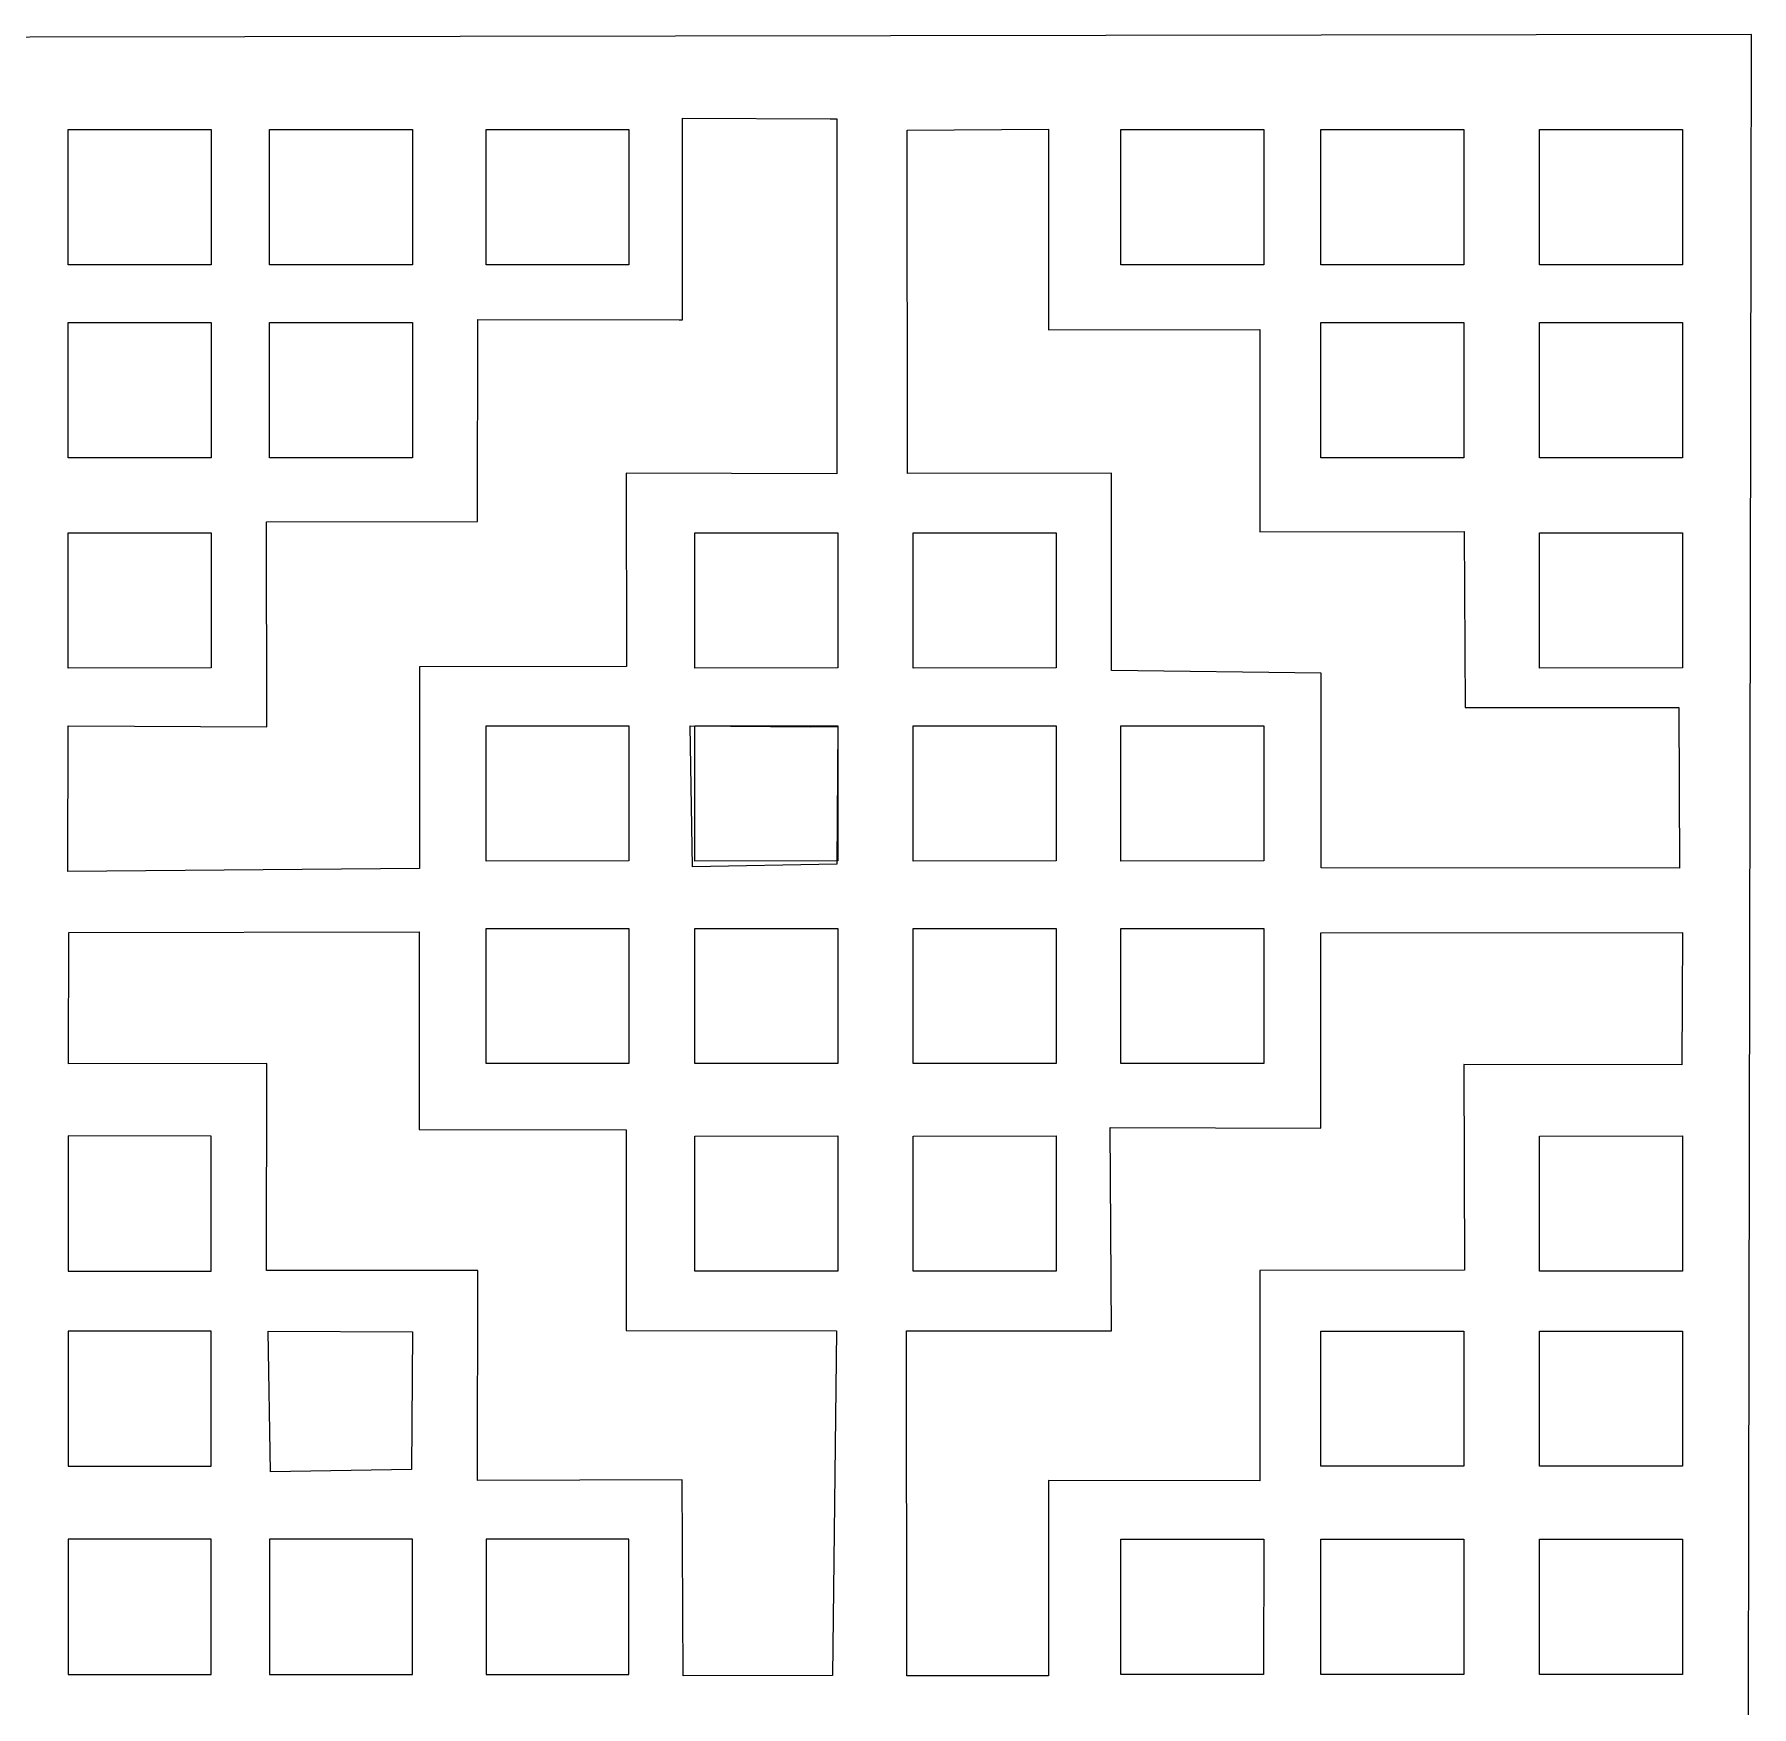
# Model space of a CAD drawing. Header units: centimetres. Extents: x -14.4 to -1.9, y -9.5 to -3.6.
# Drawn here: x -4.885 to -1.87, y -6.577 to -3.642 of the extents above; entities that cross this region are included whole.
import ezdxf

# ---------------------------------------------------------------- set-up
doc = ezdxf.new("R2010")
doc.units = ezdxf.units.CM
doc.header["$MEASUREMENT"] = 0
doc.layers.add('layer 1', color=7, linetype='Continuous')

msp = doc.modelspace()

# ---------------------------------------------------------------- linework, layer by layer
at = {"layer": 'layer 1', "color": 250, "lineweight": 9}
for points, knots in [([(-7.91522, -3.65126), (-7.91522, -3.65126), (-1.87036, -3.64185), (-1.87036, -3.64185), (-1.87036, -3.64185), (-1.87036, -3.64185), (-1.88122, -9.49997), (-1.88122, -9.49997), (-1.88122, -9.49997), (-1.88122, -9.49997), (-7.93854, -9.49273), (-7.93854, -9.49273), (-7.93854, -9.49273), (-7.93854, -9.49273), (-7.91522, -3.65126), (-7.91522, -3.65126)], [0, 0, 0, 0, 0.2, 0.2, 0.2, 0.2, 0.4, 0.4, 0.4, 0.4, 0.6, 0.6, 0.6, 0.6, 1, 1, 1, 1]), ([(-4.47675, -4.49776), (-4.47675, -4.49776), (-4.47651, -4.85726), (-4.47651, -4.85726), (-4.47651, -4.85726), (-4.47651, -4.85726), (-4.82514, -4.85568), (-4.82514, -4.85568), (-4.82514, -4.85568), (-4.82514, -4.85568), (-4.82582, -5.11101), (-4.82582, -5.11101), (-4.82582, -5.11101), (-4.82582, -5.11101), (-4.20861, -5.10592), (-4.20861, -5.10592), (-4.20861, -5.10592), (-4.20861, -5.10592), (-4.20876, -4.75196), (-4.20876, -4.75196), (-4.20876, -4.75196), (-4.20876, -4.75196), (-3.84527, -4.75138), (-3.84527, -4.75138), (-3.84527, -4.75138), (-3.84527, -4.75138), (-3.84575, -4.4123), (-3.84575, -4.4123), (-3.84575, -4.4123), (-3.84575, -4.4123), (-3.47612, -4.41305), (-3.47612, -4.41305), (-3.47612, -4.41305), (-3.47612, -4.41305), (-3.47621, -3.7901), (-3.47621, -3.7901), (-3.47621, -3.7901), (-3.47621, -3.7901), (-3.48798, -3.79031), (-3.48798, -3.79031), (-3.48798, -3.79031), (-3.48798, -3.79031), (-3.74688, -3.78886), (-3.74688, -3.78886), (-3.74688, -3.78886), (-3.74688, -3.78886), (-3.74684, -4.14277), (-3.74684, -4.14277), (-3.74684, -4.14277), (-3.74684, -4.14277), (-3.7526, -4.14278), (-3.7526, -4.14278), (-3.7526, -4.14278), (-3.7526, -4.14278), (-4.10589, -4.14236), (-4.10589, -4.14236), (-4.10589, -4.14236), (-4.10589, -4.14236), (-4.10685, -4.49717), (-4.10685, -4.49717), (-4.10685, -4.49717), (-4.10685, -4.49717), (-4.47675, -4.49776), (-4.47675, -4.49776)], [0, 0, 0, 0, 0.0588235, 0.0588235, 0.0588235, 0.0588235, 0.1176471, 0.1176471, 0.1176471, 0.1176471, 0.1764706, 0.1764706, 0.1764706, 0.1764706, 0.2352941, 0.2352941, 0.2352941, 0.2352941, 0.2941176, 0.2941176, 0.2941176, 0.2941176, 0.3529412, 0.3529412, 0.3529412, 0.3529412, 0.4117647, 0.4117647, 0.4117647, 0.4117647, 0.4705882, 0.4705882, 0.4705882, 0.4705882, 0.5294118, 0.5294118, 0.5294118, 0.5294118, 0.5882353, 0.5882353, 0.5882353, 0.5882353, 0.6470588, 0.6470588, 0.6470588, 0.6470588, 0.7058824, 0.7058824, 0.7058824, 0.7058824, 0.7647059, 0.7647059, 0.7647059, 0.7647059, 0.8235294, 0.8235294, 0.8235294, 0.8235294, 0.8823529, 0.8823529, 0.8823529, 0.8823529, 1, 1, 1, 1]), ([(-4.82503, -3.80909), (-4.82503, -3.80909), (-4.82512, -4.04645), (-4.82512, -4.04645), (-4.82512, -4.04645), (-4.82512, -4.04645), (-4.57438, -4.04638), (-4.57438, -4.04638), (-4.57438, -4.04638), (-4.57438, -4.04638), (-4.57436, -3.80906), (-4.57436, -3.80906), (-4.57436, -3.80906), (-4.57436, -3.80906), (-4.82503, -3.80909), (-4.82503, -3.80909)], [0, 0, 0, 0, 0.2, 0.2, 0.2, 0.2, 0.4, 0.4, 0.4, 0.4, 0.6, 0.6, 0.6, 0.6, 1, 1, 1, 1]), ([(-4.47167, -3.80909), (-4.47167, -3.80909), (-4.47176, -4.04645), (-4.47176, -4.04645), (-4.47176, -4.04645), (-4.47176, -4.04645), (-4.22102, -4.04638), (-4.22102, -4.04638), (-4.22102, -4.04638), (-4.22102, -4.04638), (-4.221, -3.80906), (-4.221, -3.80906), (-4.221, -3.80906), (-4.221, -3.80906), (-4.47167, -3.80909), (-4.47167, -3.80909)], [0, 0, 0, 0, 0.2, 0.2, 0.2, 0.2, 0.4, 0.4, 0.4, 0.4, 0.6, 0.6, 0.6, 0.6, 1, 1, 1, 1]), ([(-4.09156, -3.80909), (-4.09156, -3.80909), (-4.09166, -4.04645), (-4.09166, -4.04645), (-4.09166, -4.04645), (-4.09166, -4.04645), (-3.84092, -4.04638), (-3.84092, -4.04638), (-3.84092, -4.04638), (-3.84092, -4.04638), (-3.84089, -3.80906), (-3.84089, -3.80906), (-3.84089, -3.80906), (-3.84089, -3.80906), (-4.09156, -3.80909), (-4.09156, -3.80909)], [0, 0, 0, 0, 0.2, 0.2, 0.2, 0.2, 0.4, 0.4, 0.4, 0.4, 0.6, 0.6, 0.6, 0.6, 1, 1, 1, 1]), ([(-3.35211, -4.41292), (-3.35211, -4.41292), (-2.99409, -4.41234), (-2.99409, -4.41234), (-2.99409, -4.41234), (-2.99409, -4.41234), (-2.99375, -4.75816), (-2.99375, -4.75816), (-2.99375, -4.75816), (-2.99375, -4.75816), (-2.62585, -4.76328), (-2.62585, -4.76328), (-2.62585, -4.76328), (-2.62585, -4.76328), (-2.62612, -5.10503), (-2.62612, -5.10503), (-2.62612, -5.10503), (-2.62612, -5.10503), (-1.99723, -5.10536), (-1.99723, -5.10536), (-1.99723, -5.10536), (-1.99723, -5.10536), (-1.99834, -4.82353), (-1.99834, -4.82353), (-1.99834, -4.82353), (-1.99834, -4.82353), (-2.37316, -4.82349), (-2.37316, -4.82349), (-2.37316, -4.82349), (-2.37316, -4.82349), (-2.37494, -4.51471), (-2.37494, -4.51471), (-2.37494, -4.51471), (-2.37494, -4.51471), (-2.73341, -4.51508), (-2.73341, -4.51508), (-2.73341, -4.51508), (-2.73341, -4.51508), (-2.73376, -4.15993), (-2.73376, -4.15993), (-2.73376, -4.15993), (-2.73376, -4.15993), (-3.1044, -4.16044), (-3.1044, -4.16044), (-3.1044, -4.16044), (-3.1044, -4.16044), (-3.1047, -3.80855), (-3.1047, -3.80855), (-3.1047, -3.80855), (-3.1047, -3.80855), (-3.35282, -3.81018), (-3.35282, -3.81018), (-3.35282, -3.81018), (-3.35282, -3.81018), (-3.35211, -4.41292), (-3.35211, -4.41292)], [0, 0, 0, 0, 0.0666667, 0.0666667, 0.0666667, 0.0666667, 0.1333333, 0.1333333, 0.1333333, 0.1333333, 0.2, 0.2, 0.2, 0.2, 0.2666667, 0.2666667, 0.2666667, 0.2666667, 0.3333333, 0.3333333, 0.3333333, 0.3333333, 0.4, 0.4, 0.4, 0.4, 0.4666667, 0.4666667, 0.4666667, 0.4666667, 0.5333333, 0.5333333, 0.5333333, 0.5333333, 0.6, 0.6, 0.6, 0.6, 0.6666667, 0.6666667, 0.6666667, 0.6666667, 0.7333333, 0.7333333, 0.7333333, 0.7333333, 0.8, 0.8, 0.8, 0.8, 0.8666667, 0.8666667, 0.8666667, 0.8666667, 1, 1, 1, 1]), ([(-2.97744, -3.80909), (-2.97744, -3.80909), (-2.97754, -4.04645), (-2.97754, -4.04645), (-2.97754, -4.04645), (-2.97754, -4.04645), (-2.7268, -4.04638), (-2.7268, -4.04638), (-2.7268, -4.04638), (-2.7268, -4.04638), (-2.72677, -3.80906), (-2.72677, -3.80906), (-2.72677, -3.80906), (-2.72677, -3.80906), (-2.97744, -3.80909), (-2.97744, -3.80909)], [0, 0, 0, 0, 0.2, 0.2, 0.2, 0.2, 0.4, 0.4, 0.4, 0.4, 0.6, 0.6, 0.6, 0.6, 1, 1, 1, 1]), ([(-2.62632, -3.80909), (-2.62632, -3.80909), (-2.62641, -4.04645), (-2.62641, -4.04645), (-2.62641, -4.04645), (-2.62641, -4.04645), (-2.37567, -4.04638), (-2.37567, -4.04638), (-2.37567, -4.04638), (-2.37567, -4.04638), (-2.37565, -3.80906), (-2.37565, -3.80906), (-2.37565, -3.80906), (-2.37565, -3.80906), (-2.62632, -3.80909), (-2.62632, -3.80909)], [0, 0, 0, 0, 0.2, 0.2, 0.2, 0.2, 0.4, 0.4, 0.4, 0.4, 0.6, 0.6, 0.6, 0.6, 1, 1, 1, 1]), ([(-2.24251, -3.80909), (-2.24251, -3.80909), (-2.2426, -4.04645), (-2.2426, -4.04645), (-2.2426, -4.04645), (-2.2426, -4.04645), (-1.99186, -4.04638), (-1.99186, -4.04638), (-1.99186, -4.04638), (-1.99186, -4.04638), (-1.99184, -3.80906), (-1.99184, -3.80906), (-1.99184, -3.80906), (-1.99184, -3.80906), (-2.24251, -3.80909), (-2.24251, -3.80909)], [0, 0, 0, 0, 0.2, 0.2, 0.2, 0.2, 0.4, 0.4, 0.4, 0.4, 0.6, 0.6, 0.6, 0.6, 1, 1, 1, 1]), ([(-4.82503, -4.14787), (-4.82503, -4.14787), (-4.82512, -4.38524), (-4.82512, -4.38524), (-4.82512, -4.38524), (-4.82512, -4.38524), (-4.57438, -4.38517), (-4.57438, -4.38517), (-4.57438, -4.38517), (-4.57438, -4.38517), (-4.57436, -4.14785), (-4.57436, -4.14785), (-4.57436, -4.14785), (-4.57436, -4.14785), (-4.82503, -4.14787), (-4.82503, -4.14787)], [0, 0, 0, 0, 0.2, 0.2, 0.2, 0.2, 0.4, 0.4, 0.4, 0.4, 0.6, 0.6, 0.6, 0.6, 1, 1, 1, 1]), ([(-4.47167, -4.14787), (-4.47167, -4.14787), (-4.47176, -4.38524), (-4.47176, -4.38524), (-4.47176, -4.38524), (-4.47176, -4.38524), (-4.22102, -4.38517), (-4.22102, -4.38517), (-4.22102, -4.38517), (-4.22102, -4.38517), (-4.221, -4.14785), (-4.221, -4.14785), (-4.221, -4.14785), (-4.221, -4.14785), (-4.47167, -4.14787), (-4.47167, -4.14787)], [0, 0, 0, 0, 0.2, 0.2, 0.2, 0.2, 0.4, 0.4, 0.4, 0.4, 0.6, 0.6, 0.6, 0.6, 1, 1, 1, 1]), ([(-2.62632, -4.14787), (-2.62632, -4.14787), (-2.62641, -4.38524), (-2.62641, -4.38524), (-2.62641, -4.38524), (-2.62641, -4.38524), (-2.37567, -4.38517), (-2.37567, -4.38517), (-2.37567, -4.38517), (-2.37567, -4.38517), (-2.37565, -4.14785), (-2.37565, -4.14785), (-2.37565, -4.14785), (-2.37565, -4.14785), (-2.62632, -4.14787), (-2.62632, -4.14787)], [0, 0, 0, 0, 0.2, 0.2, 0.2, 0.2, 0.4, 0.4, 0.4, 0.4, 0.6, 0.6, 0.6, 0.6, 1, 1, 1, 1]), ([(-2.24251, -4.14787), (-2.24251, -4.14787), (-2.2426, -4.38524), (-2.2426, -4.38524), (-2.2426, -4.38524), (-2.2426, -4.38524), (-1.99186, -4.38517), (-1.99186, -4.38517), (-1.99186, -4.38517), (-1.99186, -4.38517), (-1.99184, -4.14785), (-1.99184, -4.14785), (-1.99184, -4.14785), (-1.99184, -4.14785), (-2.24251, -4.14787), (-2.24251, -4.14787)], [0, 0, 0, 0, 0.2, 0.2, 0.2, 0.2, 0.4, 0.4, 0.4, 0.4, 0.6, 0.6, 0.6, 0.6, 1, 1, 1, 1]), ([(-4.82503, -4.51667), (-4.82503, -4.51667), (-4.82512, -4.75404), (-4.82512, -4.75404), (-4.82512, -4.75404), (-4.82512, -4.75404), (-4.57438, -4.75397), (-4.57438, -4.75397), (-4.57438, -4.75397), (-4.57438, -4.75397), (-4.57436, -4.51665), (-4.57436, -4.51665), (-4.57436, -4.51665), (-4.57436, -4.51665), (-4.82503, -4.51667), (-4.82503, -4.51667)], [0, 0, 0, 0, 0.2, 0.2, 0.2, 0.2, 0.4, 0.4, 0.4, 0.4, 0.6, 0.6, 0.6, 0.6, 1, 1, 1, 1]), ([(-3.72507, -4.51667), (-3.72507, -4.51667), (-3.72517, -4.75404), (-3.72517, -4.75404), (-3.72517, -4.75404), (-3.72517, -4.75404), (-3.47443, -4.75397), (-3.47443, -4.75397), (-3.47443, -4.75397), (-3.47443, -4.75397), (-3.4744, -4.51665), (-3.4744, -4.51665), (-3.4744, -4.51665), (-3.4744, -4.51665), (-3.72507, -4.51667), (-3.72507, -4.51667)], [0, 0, 0, 0, 0.2, 0.2, 0.2, 0.2, 0.4, 0.4, 0.4, 0.4, 0.6, 0.6, 0.6, 0.6, 1, 1, 1, 1]), ([(-3.3418, -4.51667), (-3.3418, -4.51667), (-3.34189, -4.75404), (-3.34189, -4.75404), (-3.34189, -4.75404), (-3.34189, -4.75404), (-3.09115, -4.75397), (-3.09115, -4.75397), (-3.09115, -4.75397), (-3.09115, -4.75397), (-3.09113, -4.51665), (-3.09113, -4.51665), (-3.09113, -4.51665), (-3.09113, -4.51665), (-3.3418, -4.51667), (-3.3418, -4.51667)], [0, 0, 0, 0, 0.2, 0.2, 0.2, 0.2, 0.4, 0.4, 0.4, 0.4, 0.6, 0.6, 0.6, 0.6, 1, 1, 1, 1]), ([(-2.24251, -4.51667), (-2.24251, -4.51667), (-2.2426, -4.75404), (-2.2426, -4.75404), (-2.2426, -4.75404), (-2.2426, -4.75404), (-1.99186, -4.75397), (-1.99186, -4.75397), (-1.99186, -4.75397), (-1.99186, -4.75397), (-1.99184, -4.51665), (-1.99184, -4.51665), (-1.99184, -4.51665), (-1.99184, -4.51665), (-2.24251, -4.51667), (-2.24251, -4.51667)], [0, 0, 0, 0, 0.2, 0.2, 0.2, 0.2, 0.4, 0.4, 0.4, 0.4, 0.6, 0.6, 0.6, 0.6, 1, 1, 1, 1]), ([(-4.09156, -4.85543), (-4.09156, -4.85543), (-4.09166, -5.09279), (-4.09166, -5.09279), (-4.09166, -5.09279), (-4.09166, -5.09279), (-3.84092, -5.09272), (-3.84092, -5.09272), (-3.84092, -5.09272), (-3.84092, -5.09272), (-3.84089, -4.8554), (-3.84089, -4.8554), (-3.84089, -4.8554), (-3.84089, -4.8554), (-4.09156, -4.85543), (-4.09156, -4.85543)], [0, 0, 0, 0, 0.2, 0.2, 0.2, 0.2, 0.4, 0.4, 0.4, 0.4, 0.6, 0.6, 0.6, 0.6, 1, 1, 1, 1]), ([(-3.73368, -4.85539), (-3.73368, -4.85539), (-3.72917, -5.10278), (-3.72917, -5.10278), (-3.72917, -5.10278), (-3.72917, -5.10278), (-3.47589, -5.09815), (-3.47589, -5.09815), (-3.47589, -5.09815), (-3.47589, -5.09815), (-3.4744, -4.85655), (-3.4744, -4.85655), (-3.4744, -4.85655), (-3.4744, -4.85655), (-3.52152, -4.85741), (-3.52152, -4.85741), (-3.52152, -4.85741), (-3.52152, -4.85741), (-3.73368, -4.85539), (-3.73368, -4.85539)], [0, 0, 0, 0, 0.1666667, 0.1666667, 0.1666667, 0.1666667, 0.3333333, 0.3333333, 0.3333333, 0.3333333, 0.5, 0.5, 0.5, 0.5, 0.6666667, 0.6666667, 0.6666667, 0.6666667, 1, 1, 1, 1]), ([(-3.72507, -4.85543), (-3.72507, -4.85543), (-3.72517, -5.09279), (-3.72517, -5.09279), (-3.72517, -5.09279), (-3.72517, -5.09279), (-3.47443, -5.09272), (-3.47443, -5.09272), (-3.47443, -5.09272), (-3.47443, -5.09272), (-3.4744, -4.8554), (-3.4744, -4.8554), (-3.4744, -4.8554), (-3.4744, -4.8554), (-3.72507, -4.85543), (-3.72507, -4.85543)], [0, 0, 0, 0, 0.2, 0.2, 0.2, 0.2, 0.4, 0.4, 0.4, 0.4, 0.6, 0.6, 0.6, 0.6, 1, 1, 1, 1]), ([(-3.3418, -4.85543), (-3.3418, -4.85543), (-3.34189, -5.09279), (-3.34189, -5.09279), (-3.34189, -5.09279), (-3.34189, -5.09279), (-3.09115, -5.09272), (-3.09115, -5.09272), (-3.09115, -5.09272), (-3.09115, -5.09272), (-3.09113, -4.8554), (-3.09113, -4.8554), (-3.09113, -4.8554), (-3.09113, -4.8554), (-3.3418, -4.85543), (-3.3418, -4.85543)], [0, 0, 0, 0, 0.2, 0.2, 0.2, 0.2, 0.4, 0.4, 0.4, 0.4, 0.6, 0.6, 0.6, 0.6, 1, 1, 1, 1]), ([(-2.97744, -4.85543), (-2.97744, -4.85543), (-2.97754, -5.09279), (-2.97754, -5.09279), (-2.97754, -5.09279), (-2.97754, -5.09279), (-2.7268, -5.09272), (-2.7268, -5.09272), (-2.7268, -5.09272), (-2.7268, -5.09272), (-2.72677, -4.8554), (-2.72677, -4.8554), (-2.72677, -4.8554), (-2.72677, -4.8554), (-2.97744, -4.85543), (-2.97744, -4.85543)], [0, 0, 0, 0, 0.2, 0.2, 0.2, 0.2, 0.4, 0.4, 0.4, 0.4, 0.6, 0.6, 0.6, 0.6, 1, 1, 1, 1]), ([(-4.09156, -5.21112), (-4.09156, -5.21112), (-4.09166, -5.44849), (-4.09166, -5.44849), (-4.09166, -5.44849), (-4.09166, -5.44849), (-3.84092, -5.44842), (-3.84092, -5.44842), (-3.84092, -5.44842), (-3.84092, -5.44842), (-3.84089, -5.2111), (-3.84089, -5.2111), (-3.84089, -5.2111), (-3.84089, -5.2111), (-4.09156, -5.21112), (-4.09156, -5.21112)], [0, 0, 0, 0, 0.2, 0.2, 0.2, 0.2, 0.4, 0.4, 0.4, 0.4, 0.6, 0.6, 0.6, 0.6, 1, 1, 1, 1]), ([(-3.72507, -5.21112), (-3.72507, -5.21112), (-3.72517, -5.44849), (-3.72517, -5.44849), (-3.72517, -5.44849), (-3.72517, -5.44849), (-3.47443, -5.44842), (-3.47443, -5.44842), (-3.47443, -5.44842), (-3.47443, -5.44842), (-3.4744, -5.2111), (-3.4744, -5.2111), (-3.4744, -5.2111), (-3.4744, -5.2111), (-3.72507, -5.21112), (-3.72507, -5.21112)], [0, 0, 0, 0, 0.2, 0.2, 0.2, 0.2, 0.4, 0.4, 0.4, 0.4, 0.6, 0.6, 0.6, 0.6, 1, 1, 1, 1]), ([(-3.3418, -5.21112), (-3.3418, -5.21112), (-3.34189, -5.44849), (-3.34189, -5.44849), (-3.34189, -5.44849), (-3.34189, -5.44849), (-3.09115, -5.44842), (-3.09115, -5.44842), (-3.09115, -5.44842), (-3.09115, -5.44842), (-3.09113, -5.2111), (-3.09113, -5.2111), (-3.09113, -5.2111), (-3.09113, -5.2111), (-3.3418, -5.21112), (-3.3418, -5.21112)], [0, 0, 0, 0, 0.2, 0.2, 0.2, 0.2, 0.4, 0.4, 0.4, 0.4, 0.6, 0.6, 0.6, 0.6, 1, 1, 1, 1]), ([(-2.97744, -5.21112), (-2.97744, -5.21112), (-2.97754, -5.44849), (-2.97754, -5.44849), (-2.97754, -5.44849), (-2.97754, -5.44849), (-2.7268, -5.44842), (-2.7268, -5.44842), (-2.7268, -5.44842), (-2.7268, -5.44842), (-2.72677, -5.2111), (-2.72677, -5.2111), (-2.72677, -5.2111), (-2.72677, -5.2111), (-2.97744, -5.21112), (-2.97744, -5.21112)], [0, 0, 0, 0, 0.2, 0.2, 0.2, 0.2, 0.4, 0.4, 0.4, 0.4, 0.6, 0.6, 0.6, 0.6, 1, 1, 1, 1]), ([(-3.48354, -6.52232), (-3.48354, -6.52232), (-3.47632, -5.91733), (-3.47632, -5.91733), (-3.47632, -5.91733), (-3.47632, -5.91733), (-3.84572, -5.9166), (-3.84572, -5.9166), (-3.84572, -5.9166), (-3.84572, -5.9166), (-3.84604, -5.56457), (-3.84604, -5.56457), (-3.84604, -5.56457), (-3.84604, -5.56457), (-4.20916, -5.56406), (-4.20916, -5.56406), (-4.20916, -5.56406), (-4.20916, -5.56406), (-4.20903, -5.21708), (-4.20903, -5.21708), (-4.20903, -5.21708), (-4.20903, -5.21708), (-4.82408, -5.21841), (-4.82408, -5.21841), (-4.82408, -5.21841), (-4.82408, -5.21841), (-4.82477, -5.44904), (-4.82477, -5.44904), (-4.82477, -5.44904), (-4.82477, -5.44904), (-4.47656, -5.44808), (-4.47656, -5.44808), (-4.47656, -5.44808), (-4.47656, -5.44808), (-4.47715, -5.81144), (-4.47715, -5.81144), (-4.47715, -5.81144), (-4.47715, -5.81144), (-4.1059, -5.81179), (-4.1059, -5.81179), (-4.1059, -5.81179), (-4.1059, -5.81179), (-4.10659, -6.18037), (-4.10659, -6.18037), (-4.10659, -6.18037), (-4.10659, -6.18037), (-3.74777, -6.1791), (-3.74777, -6.1791), (-3.74777, -6.1791), (-3.74777, -6.1791), (-3.74591, -6.52309), (-3.74591, -6.52309), (-3.74591, -6.52309), (-3.74591, -6.52309), (-3.48354, -6.52232), (-3.48354, -6.52232)], [0, 0, 0, 0, 0.0666667, 0.0666667, 0.0666667, 0.0666667, 0.1333333, 0.1333333, 0.1333333, 0.1333333, 0.2, 0.2, 0.2, 0.2, 0.2666667, 0.2666667, 0.2666667, 0.2666667, 0.3333333, 0.3333333, 0.3333333, 0.3333333, 0.4, 0.4, 0.4, 0.4, 0.4666667, 0.4666667, 0.4666667, 0.4666667, 0.5333333, 0.5333333, 0.5333333, 0.5333333, 0.6, 0.6, 0.6, 0.6, 0.6666667, 0.6666667, 0.6666667, 0.6666667, 0.7333333, 0.7333333, 0.7333333, 0.7333333, 0.8, 0.8, 0.8, 0.8, 0.8666667, 0.8666667, 0.8666667, 0.8666667, 1, 1, 1, 1]), ([(-2.62651, -5.21878), (-2.62651, -5.21878), (-2.62674, -5.56146), (-2.62674, -5.56146), (-2.62674, -5.56146), (-2.62674, -5.56146), (-2.99606, -5.56077), (-2.99606, -5.56077), (-2.99606, -5.56077), (-2.99606, -5.56077), (-2.99417, -5.91735), (-2.99417, -5.91735), (-2.99417, -5.91735), (-2.99417, -5.91735), (-3.35363, -5.91718), (-3.35363, -5.91718), (-3.35363, -5.91718), (-3.35363, -5.91718), (-3.35343, -6.52273), (-3.35343, -6.52273), (-3.35343, -6.52273), (-3.35343, -6.52273), (-3.10426, -6.52305), (-3.10426, -6.52305), (-3.10426, -6.52305), (-3.10426, -6.52305), (-3.10435, -6.18034), (-3.10435, -6.18034), (-3.10435, -6.18034), (-3.10435, -6.18034), (-2.73358, -6.18043), (-2.73358, -6.18043), (-2.73358, -6.18043), (-2.73358, -6.18043), (-2.73366, -5.81123), (-2.73366, -5.81123), (-2.73366, -5.81123), (-2.73366, -5.81123), (-2.37456, -5.81102), (-2.37456, -5.81102), (-2.37456, -5.81102), (-2.37456, -5.81102), (-2.37567, -5.45007), (-2.37567, -5.45007), (-2.37567, -5.45007), (-2.37567, -5.45007), (-1.9927, -5.45064), (-1.9927, -5.45064), (-1.9927, -5.45064), (-1.9927, -5.45064), (-1.992, -5.21853), (-1.992, -5.21853), (-1.992, -5.21853), (-1.992, -5.21853), (-2.62651, -5.21878), (-2.62651, -5.21878)], [0, 0, 0, 0, 0.0666667, 0.0666667, 0.0666667, 0.0666667, 0.1333333, 0.1333333, 0.1333333, 0.1333333, 0.2, 0.2, 0.2, 0.2, 0.2666667, 0.2666667, 0.2666667, 0.2666667, 0.3333333, 0.3333333, 0.3333333, 0.3333333, 0.4, 0.4, 0.4, 0.4, 0.4666667, 0.4666667, 0.4666667, 0.4666667, 0.5333333, 0.5333333, 0.5333333, 0.5333333, 0.6, 0.6, 0.6, 0.6, 0.6666667, 0.6666667, 0.6666667, 0.6666667, 0.7333333, 0.7333333, 0.7333333, 0.7333333, 0.8, 0.8, 0.8, 0.8, 0.8666667, 0.8666667, 0.8666667, 0.8666667, 1, 1, 1, 1]), ([(-4.82503, -5.81278), (-4.82503, -5.81278), (-4.82512, -5.57542), (-4.82512, -5.57542), (-4.82512, -5.57542), (-4.82512, -5.57542), (-4.57438, -5.57549), (-4.57438, -5.57549), (-4.57438, -5.57549), (-4.57438, -5.57549), (-4.57436, -5.81281), (-4.57436, -5.81281), (-4.57436, -5.81281), (-4.57436, -5.81281), (-4.82503, -5.81278), (-4.82503, -5.81278)], [0, 0, 0, 0, 0.2, 0.2, 0.2, 0.2, 0.4, 0.4, 0.4, 0.4, 0.6, 0.6, 0.6, 0.6, 1, 1, 1, 1]), ([(-3.72507, -5.57545), (-3.72507, -5.57545), (-3.72517, -5.81281), (-3.72517, -5.81281), (-3.72517, -5.81281), (-3.72517, -5.81281), (-3.47443, -5.81274), (-3.47443, -5.81274), (-3.47443, -5.81274), (-3.47443, -5.81274), (-3.4744, -5.57542), (-3.4744, -5.57542), (-3.4744, -5.57542), (-3.4744, -5.57542), (-3.72507, -5.57545), (-3.72507, -5.57545)], [0, 0, 0, 0, 0.2, 0.2, 0.2, 0.2, 0.4, 0.4, 0.4, 0.4, 0.6, 0.6, 0.6, 0.6, 1, 1, 1, 1]), ([(-3.3418, -5.57545), (-3.3418, -5.57545), (-3.34189, -5.81281), (-3.34189, -5.81281), (-3.34189, -5.81281), (-3.34189, -5.81281), (-3.09115, -5.81274), (-3.09115, -5.81274), (-3.09115, -5.81274), (-3.09115, -5.81274), (-3.09113, -5.57542), (-3.09113, -5.57542), (-3.09113, -5.57542), (-3.09113, -5.57542), (-3.3418, -5.57545), (-3.3418, -5.57545)], [0, 0, 0, 0, 0.2, 0.2, 0.2, 0.2, 0.4, 0.4, 0.4, 0.4, 0.6, 0.6, 0.6, 0.6, 1, 1, 1, 1]), ([(-1.99192, -5.81278), (-1.99192, -5.81278), (-1.99183, -5.57542), (-1.99183, -5.57542), (-1.99183, -5.57542), (-1.99183, -5.57542), (-2.24257, -5.57549), (-2.24257, -5.57549), (-2.24257, -5.57549), (-2.24257, -5.57549), (-2.24259, -5.81281), (-2.24259, -5.81281), (-2.24259, -5.81281), (-2.24259, -5.81281), (-1.99192, -5.81278), (-1.99192, -5.81278)], [0, 0, 0, 0, 0.2, 0.2, 0.2, 0.2, 0.4, 0.4, 0.4, 0.4, 0.6, 0.6, 0.6, 0.6, 1, 1, 1, 1]), ([(-4.82503, -6.15509), (-4.82503, -6.15509), (-4.82512, -5.91773), (-4.82512, -5.91773), (-4.82512, -5.91773), (-4.82512, -5.91773), (-4.57438, -5.91779), (-4.57438, -5.91779), (-4.57438, -5.91779), (-4.57438, -5.91779), (-4.57436, -6.15511), (-4.57436, -6.15511), (-4.57436, -6.15511), (-4.57436, -6.15511), (-4.82503, -6.15509), (-4.82503, -6.15509)], [0, 0, 0, 0, 0.2, 0.2, 0.2, 0.2, 0.4, 0.4, 0.4, 0.4, 0.6, 0.6, 0.6, 0.6, 1, 1, 1, 1]), ([(-4.47438, -5.91772), (-4.47438, -5.91772), (-4.46987, -6.16512), (-4.46987, -6.16512), (-4.46987, -6.16512), (-4.46987, -6.16512), (-4.22247, -6.1606), (-4.22247, -6.1606), (-4.22247, -6.1606), (-4.22247, -6.1606), (-4.22099, -5.919), (-4.22099, -5.919), (-4.22099, -5.919), (-4.22099, -5.919), (-4.47438, -5.91772), (-4.47438, -5.91772)], [0, 0, 0, 0, 0.2, 0.2, 0.2, 0.2, 0.4, 0.4, 0.4, 0.4, 0.6, 0.6, 0.6, 0.6, 1, 1, 1, 1]), ([(-2.37573, -6.15509), (-2.37573, -6.15509), (-2.37564, -5.91773), (-2.37564, -5.91773), (-2.37564, -5.91773), (-2.37564, -5.91773), (-2.62638, -5.91779), (-2.62638, -5.91779), (-2.62638, -5.91779), (-2.62638, -5.91779), (-2.6264, -6.15511), (-2.6264, -6.15511), (-2.6264, -6.15511), (-2.6264, -6.15511), (-2.37573, -6.15509), (-2.37573, -6.15509)], [0, 0, 0, 0, 0.2, 0.2, 0.2, 0.2, 0.4, 0.4, 0.4, 0.4, 0.6, 0.6, 0.6, 0.6, 1, 1, 1, 1]), ([(-1.99192, -6.15509), (-1.99192, -6.15509), (-1.99183, -5.91773), (-1.99183, -5.91773), (-1.99183, -5.91773), (-1.99183, -5.91773), (-2.24257, -5.91779), (-2.24257, -5.91779), (-2.24257, -5.91779), (-2.24257, -5.91779), (-2.24259, -6.15511), (-2.24259, -6.15511), (-2.24259, -6.15511), (-2.24259, -6.15511), (-1.99192, -6.15509), (-1.99192, -6.15509)], [0, 0, 0, 0, 0.2, 0.2, 0.2, 0.2, 0.4, 0.4, 0.4, 0.4, 0.6, 0.6, 0.6, 0.6, 1, 1, 1, 1]), ([(-4.82503, -6.52037), (-4.82503, -6.52037), (-4.82512, -6.283), (-4.82512, -6.283), (-4.82512, -6.283), (-4.82512, -6.283), (-4.57438, -6.28307), (-4.57438, -6.28307), (-4.57438, -6.28307), (-4.57438, -6.28307), (-4.57436, -6.52039), (-4.57436, -6.52039), (-4.57436, -6.52039), (-4.57436, -6.52039), (-4.82503, -6.52037), (-4.82503, -6.52037)], [0, 0, 0, 0, 0.2, 0.2, 0.2, 0.2, 0.4, 0.4, 0.4, 0.4, 0.6, 0.6, 0.6, 0.6, 1, 1, 1, 1]), ([(-4.47167, -6.52037), (-4.47167, -6.52037), (-4.47176, -6.283), (-4.47176, -6.283), (-4.47176, -6.283), (-4.47176, -6.283), (-4.22102, -6.28307), (-4.22102, -6.28307), (-4.22102, -6.28307), (-4.22102, -6.28307), (-4.221, -6.52039), (-4.221, -6.52039), (-4.221, -6.52039), (-4.221, -6.52039), (-4.47167, -6.52037), (-4.47167, -6.52037)], [0, 0, 0, 0, 0.2, 0.2, 0.2, 0.2, 0.4, 0.4, 0.4, 0.4, 0.6, 0.6, 0.6, 0.6, 1, 1, 1, 1]), ([(-4.09156, -6.52037), (-4.09156, -6.52037), (-4.09166, -6.283), (-4.09166, -6.283), (-4.09166, -6.283), (-4.09166, -6.283), (-3.84092, -6.28307), (-3.84092, -6.28307), (-3.84092, -6.28307), (-3.84092, -6.28307), (-3.84089, -6.52039), (-3.84089, -6.52039), (-3.84089, -6.52039), (-3.84089, -6.52039), (-4.09156, -6.52037), (-4.09156, -6.52037)], [0, 0, 0, 0, 0.2, 0.2, 0.2, 0.2, 0.4, 0.4, 0.4, 0.4, 0.6, 0.6, 0.6, 0.6, 1, 1, 1, 1]), ([(-2.72686, -6.52037), (-2.72686, -6.52037), (-2.72676, -6.283), (-2.72676, -6.283), (-2.72676, -6.283), (-2.72676, -6.283), (-2.9775, -6.28307), (-2.9775, -6.28307), (-2.9775, -6.28307), (-2.9775, -6.28307), (-2.97753, -6.52039), (-2.97753, -6.52039), (-2.97753, -6.52039), (-2.97753, -6.52039), (-2.72686, -6.52037), (-2.72686, -6.52037)], [0, 0, 0, 0, 0.2, 0.2, 0.2, 0.2, 0.4, 0.4, 0.4, 0.4, 0.6, 0.6, 0.6, 0.6, 1, 1, 1, 1]), ([(-2.37573, -6.52037), (-2.37573, -6.52037), (-2.37564, -6.283), (-2.37564, -6.283), (-2.37564, -6.283), (-2.37564, -6.283), (-2.62638, -6.28307), (-2.62638, -6.28307), (-2.62638, -6.28307), (-2.62638, -6.28307), (-2.6264, -6.52039), (-2.6264, -6.52039), (-2.6264, -6.52039), (-2.6264, -6.52039), (-2.37573, -6.52037), (-2.37573, -6.52037)], [0, 0, 0, 0, 0.2, 0.2, 0.2, 0.2, 0.4, 0.4, 0.4, 0.4, 0.6, 0.6, 0.6, 0.6, 1, 1, 1, 1]), ([(-1.99192, -6.52037), (-1.99192, -6.52037), (-1.99183, -6.283), (-1.99183, -6.283), (-1.99183, -6.283), (-1.99183, -6.283), (-2.24257, -6.28307), (-2.24257, -6.28307), (-2.24257, -6.28307), (-2.24257, -6.28307), (-2.24259, -6.52039), (-2.24259, -6.52039), (-2.24259, -6.52039), (-2.24259, -6.52039), (-1.99192, -6.52037), (-1.99192, -6.52037)], [0, 0, 0, 0, 0.2, 0.2, 0.2, 0.2, 0.4, 0.4, 0.4, 0.4, 0.6, 0.6, 0.6, 0.6, 1, 1, 1, 1])]:
    msp.add_open_spline(points, degree=3, knots=knots, dxfattribs=at)

doc.saveas('drawing.dxf')
